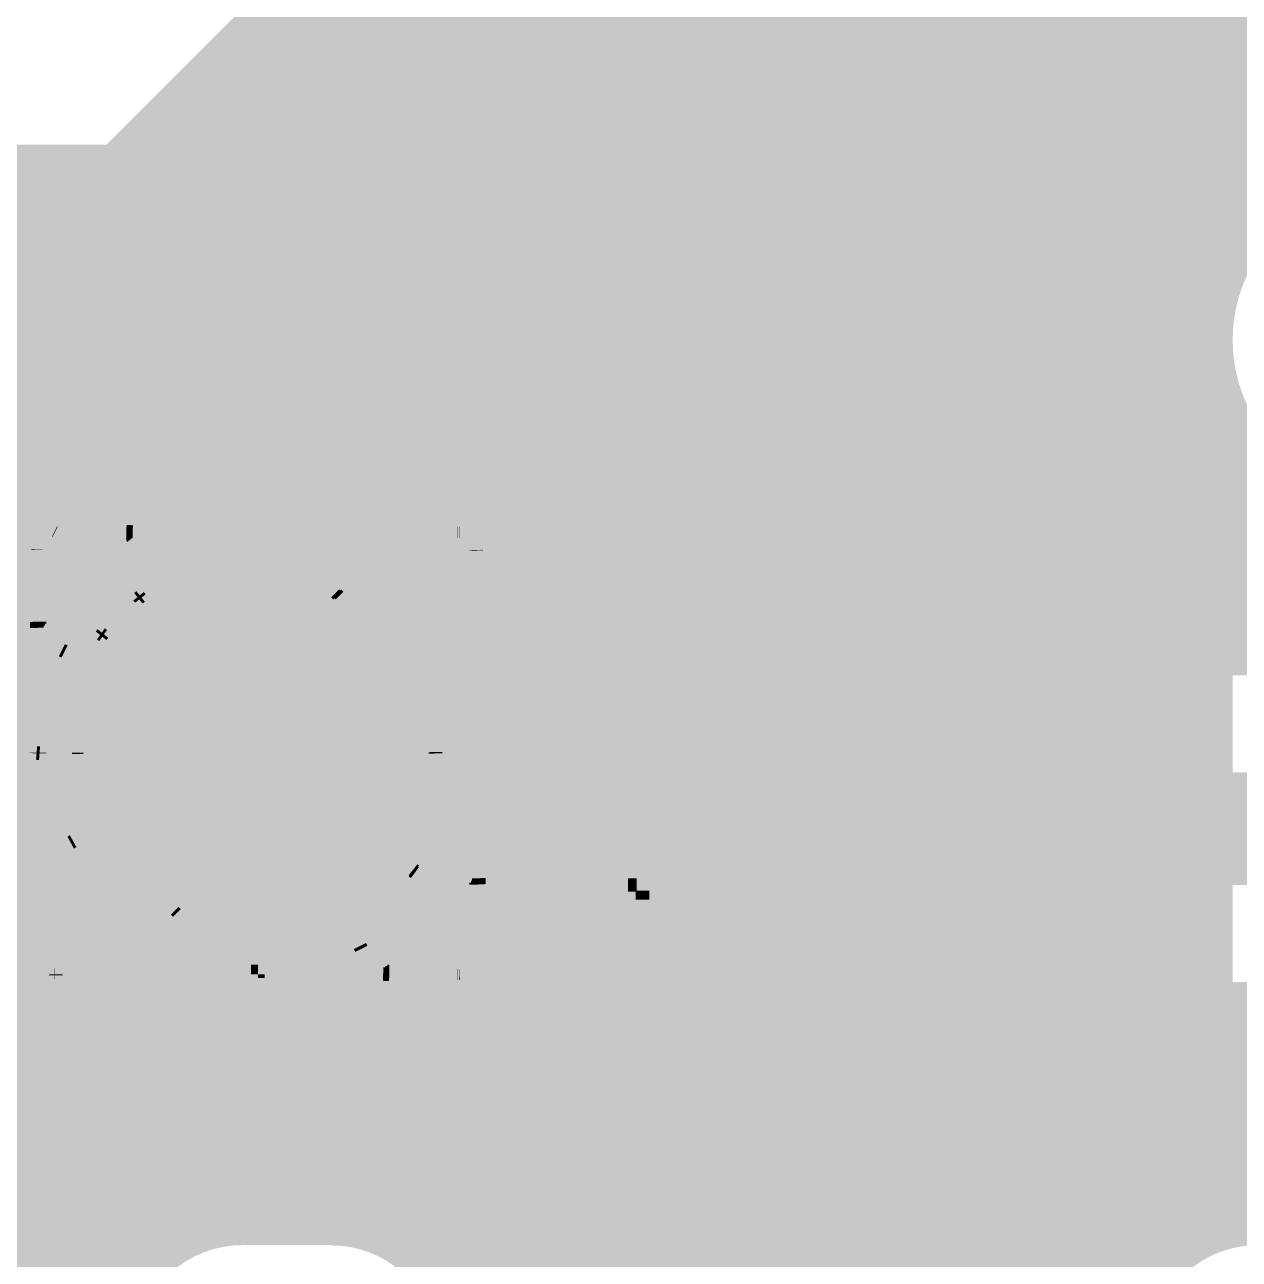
# Model space of a CAD drawing. Extents: x -20 to 155, y -92 to 168.
# Drawn here: x 133.9 to 147.57, y 107.33 to 121.24 of the extents above; entities that cross this region are included whole.
import ezdxf

# ---------------------------------------------------------------- set-up
doc = ezdxf.new("R2010")
doc.units = 0
doc.header["$MEASUREMENT"] = 0
doc.layers.get('0').update_dxf_attribs({"linetype": 'CONTINUOUS'})
for name, color, linetype in [('25-334-1_BOT', 7, 'CONTINUOUS'), ('25-334-1_DRD', 7, 'CONTINUOUS'), ('25-334-1_DRL', 2, 'CONTINUOUS'), ('25-334-1_IN1', 4, 'CONTINUOUS'), ('25-334-1_IN2', 3, 'CONTINUOUS'), ('25-334-1_SMB', 5, 'CONTINUOUS'), ('25-334-1_SPB', 14, 'CONTINUOUS'), ('25-334-1_SSB', 12, 'CONTINUOUS'), ('25-334-1_TOP', 13, 'CONTINUOUS'), ('THRUHOLE_TAP', 7, 'CONTINUOUS')]:
    doc.layers.add(name, color=color, linetype=linetype)

# ---------------------------------------------------------------- blocks, each defined once
blk = doc.blocks.new('RECTANGLE_5')
blk.add_solid([(1.12522, 1.14935), (1.12522, -1.14935), (-1.12522, 1.14935), (-1.12522, -1.14935)])
blk = doc.blocks.new('ROUND_39')
at = {"const_width": 0.35052}
blk.add_lwpolyline([(-0.17526, 0, 1), (0.17526, 0, 1)], format="xyb", close=True, dxfattribs=at)
blk = doc.blocks.new('ROUND_54')
at = {"const_width": 0.23749}
blk.add_lwpolyline([(-0.118744, 0, 1), (0.118744, 0, 1)], format="xyb", close=True, dxfattribs=at)
blk = doc.blocks.new('ROUND_85')
at = {"const_width": 0.10033}
blk.add_lwpolyline([(-0.050164, 0, 1), (0.050164, 0, 1)], format="xyb", close=True, dxfattribs=at)
blk = doc.blocks.new('ROUND_42')
at = {"const_width": 0.35052}
blk.add_lwpolyline([(-0.17526, 0, 1), (0.17526, 0, 1)], format="xyb", close=True, dxfattribs=at)
blk = doc.blocks.new('ROUND_35')
at = {"const_width": 0.10033}
blk.add_lwpolyline([(-0.050164, 0, 1), (0.050164, 0, 1)], format="xyb", close=True, dxfattribs=at)

msp = doc.modelspace()

# ---------------------------------------------------------------- linework, layer by layer
at = {"layer": '25-334-1_BOT'}
for points, const_width in [([(142.875, 123.7488), (142.875, 122.555), (144.78, 120.65), (151.384, 120.65), (153.797, 118.237), (153.797, 78.486)], 0.254), ([(142.24, 117.38356), (142.24, 119.761)], 0.254), ([(142.24, 119.761), (142.24, 117.38356)], 0.254), ([(135.76046, 115.57), (133.98246, 115.57), (133.98246, 110.49)], 0.127), ([(135.76046, 115.5192), (133.98246, 115.5192)], 0.127), ([(134.09676, 115.57), (134.09676, 110.49)], 0.127), ([(134.21106, 115.57), (134.21106, 110.49)], 0.127), ([(134.32536, 115.57), (134.32536, 110.49)], 0.127), ([(134.43966, 115.57), (134.43966, 110.49)], 0.127), ([(134.55396, 115.57), (134.55396, 110.49)], 0.127), ([(134.66826, 115.57), (134.66826, 110.49)], 0.127), ([(134.78256, 115.57), (134.78256, 110.49)], 0.127), ([(134.89686, 115.57), (134.89686, 110.49)], 0.127), ([(135.01116, 115.57), (135.01116, 110.49)], 0.127), ([(135.12546, 115.57), (135.12546, 110.49)], 0.127), ([(135.23976, 115.57), (135.23976, 110.49)], 0.127), ([(135.35406, 115.57), (135.35406, 110.49)], 0.127), ([(135.46836, 115.57), (135.46836, 110.49)], 0.127), ([(135.58266, 115.57), (135.58266, 110.49)], 0.127), ([(135.69696, 115.57), (135.69696, 110.49)], 0.127), ([(135.76046, 115.57), (135.76046, 110.49)], 0.127), ([(137.28446, 115.57), (137.28446, 110.49)], 0.127), ([(139.06246, 115.57), (137.28446, 115.57)], 0.127), ([(139.06246, 115.5192), (137.28446, 115.5192)], 0.127), ([(137.39876, 115.57), (137.39876, 110.49)], 0.127), ([(137.51306, 115.57), (137.51306, 110.49)], 0.127), ([(137.62736, 115.57), (137.62736, 110.49)], 0.127), ([(137.74166, 115.57), (137.74166, 110.49)], 0.127), ([(137.85596, 115.57), (137.85596, 110.49)], 0.127), ([(137.97026, 115.57), (137.97026, 110.49)], 0.127), ([(138.08456, 115.57), (138.08456, 110.49)], 0.127), ([(138.19886, 115.57), (138.19886, 110.49)], 0.127), ([(138.31316, 115.57), (138.31316, 110.49)], 0.127), ([(138.42746, 115.57), (138.42746, 110.49)], 0.127), ([(138.54176, 115.57), (138.54176, 110.49)], 0.127), ([(138.65606, 115.57), (138.65606, 110.49)], 0.127), ([(138.77036, 115.57), (138.77036, 110.49)], 0.127), ([(138.88466, 115.57), (138.88466, 110.49)], 0.127), ([(138.99896, 115.57), (138.99896, 110.49)], 0.127), ([(139.06246, 115.57), (139.06246, 110.49)], 0.127), ([(135.76046, 115.4049), (133.98246, 115.4049)], 0.127), ([(139.06246, 115.4049), (137.28446, 115.4049)], 0.127), ([(135.76046, 115.2906), (133.98246, 115.2906)], 0.127), ([(139.06246, 115.2906), (137.28446, 115.2906)], 0.127), ([(135.76046, 115.1763), (133.98246, 115.1763)], 0.127), ([(135.76046, 115.062), (133.98246, 115.062)], 0.127), ([(139.06246, 115.1763), (137.28446, 115.1763)], 0.127), ([(139.06246, 115.062), (137.28446, 115.062)], 0.127), ([(135.76046, 114.9477), (133.98246, 114.9477)], 0.127), ([(139.06246, 114.9477), (137.28446, 114.9477)], 0.127), ([(135.76046, 114.8334), (133.98246, 114.8334)], 0.127), ([(139.06246, 114.8334), (137.28446, 114.8334)], 0.127), ([(135.76046, 114.7191), (133.98246, 114.7191)], 0.127), ([(139.06246, 114.7191), (137.28446, 114.7191)], 0.127), ([(135.76046, 114.6048), (133.98246, 114.6048)], 0.127), ([(139.06246, 114.6048), (137.28446, 114.6048)], 0.127), ([(135.76046, 114.4905), (133.98246, 114.4905)], 0.127), ([(135.76046, 114.3762), (133.98246, 114.3762)], 0.127), ([(139.06246, 114.4905), (137.28446, 114.4905)], 0.127), ([(139.06246, 114.3762), (137.28446, 114.3762)], 0.127), ([(135.76046, 114.2619), (133.98246, 114.2619)], 0.127), ([(139.06246, 114.2619), (137.28446, 114.2619)], 0.127), ([(135.76046, 114.1476), (133.98246, 114.1476)], 0.127), ([(139.06246, 114.1476), (137.28446, 114.1476)], 0.127), ([(135.76046, 114.0333), (133.98246, 114.0333)], 0.127), ([(139.06246, 114.0333), (137.28446, 114.0333)], 0.127), ([(135.76046, 113.919), (133.98246, 113.919)], 0.127), ([(139.06246, 113.919), (137.28446, 113.919)], 0.127), ([(135.76046, 113.8047), (133.98246, 113.8047)], 0.127), ([(135.76046, 113.6904), (133.98246, 113.6904)], 0.127), ([(139.06246, 113.8047), (137.28446, 113.8047)], 0.127), ([(139.06246, 113.6904), (137.28446, 113.6904)], 0.127), ([(134.28218, 113.03254), (133.73608, 112.4839), (130.81, 112.4839)], 1.27), ([(135.76046, 113.5761), (133.98246, 113.5761)], 0.127), ([(139.06246, 113.5761), (137.28446, 113.5761)], 0.127), ([(138.76528, 113.03), (139.29868, 112.4839), (142.24, 112.4839)], 1.27), ([(135.76046, 113.4618), (133.98246, 113.4618)], 0.127), ([(139.06246, 113.4618), (137.28446, 113.4618)], 0.127), ([(135.76046, 113.3475), (133.98246, 113.3475)], 0.127), ([(139.06246, 113.3475), (137.28446, 113.3475)], 0.127), ([(135.76046, 113.2332), (133.98246, 113.2332)], 0.127), ([(135.76046, 113.1189), (133.98246, 113.1189)], 0.127), ([(139.06246, 113.2332), (137.28446, 113.2332)], 0.127), ([(139.06246, 113.1189), (137.28446, 113.1189)], 0.127), ([(135.76046, 113.0046), (133.98246, 113.0046)], 0.127), ([(139.06246, 113.0046), (137.28446, 113.0046)], 0.127), ([(142.24, 112.4839), (142.53972, 112.18418), (149.225, 112.18418)], 1.27), ([(135.76046, 112.8903), (133.98246, 112.8903)], 0.127), ([(139.06246, 112.8903), (137.28446, 112.8903)], 0.127), ([(135.76046, 112.776), (133.98246, 112.776)], 0.127), ([(139.06246, 112.776), (137.28446, 112.776)], 0.127), ([(135.76046, 112.6617), (133.98246, 112.6617)], 0.127), ([(139.06246, 112.6617), (137.28446, 112.6617)], 0.127), ([(135.76046, 112.5474), (133.98246, 112.5474)], 0.127), ([(135.76046, 112.4331), (133.98246, 112.4331)], 0.127), ([(139.06246, 112.5474), (137.28446, 112.5474)], 0.127), ([(139.06246, 112.4331), (137.28446, 112.4331)], 0.127), ([(135.76046, 112.3188), (133.98246, 112.3188)], 0.127), ([(139.06246, 112.3188), (137.28446, 112.3188)], 0.127), ([(135.76046, 112.2045), (133.98246, 112.2045)], 0.127), ([(139.06246, 112.2045), (137.28446, 112.2045)], 0.127), ([(135.76046, 112.0902), (133.98246, 112.0902)], 0.127), ([(139.06246, 112.0902), (137.28446, 112.0902)], 0.127), ([(135.76046, 111.9759), (133.98246, 111.9759)], 0.127), ([(139.06246, 111.9759), (137.28446, 111.9759)], 0.127), ([(135.76046, 111.8616), (133.98246, 111.8616)], 0.127), ([(135.76046, 111.7473), (133.98246, 111.7473)], 0.127), ([(139.06246, 111.8616), (137.28446, 111.8616)], 0.127), ([(139.06246, 111.7473), (137.28446, 111.7473)], 0.127), ([(135.76046, 111.633), (133.98246, 111.633)], 0.127), ([(139.06246, 111.633), (137.28446, 111.633)], 0.127), ([(135.76046, 111.5187), (133.98246, 111.5187)], 0.127), ([(139.06246, 111.5187), (137.28446, 111.5187)], 0.127), ([(135.76046, 111.4044), (133.98246, 111.4044)], 0.127), ([(139.06246, 111.4044), (137.28446, 111.4044)], 0.127), ([(135.76046, 111.2901), (133.98246, 111.2901)], 0.127), ([(135.76046, 111.1758), (133.98246, 111.1758)], 0.127), ([(139.06246, 111.2901), (137.28446, 111.2901)], 0.127), ([(139.06246, 111.1758), (137.28446, 111.1758)], 0.127), ([(135.76046, 111.0615), (133.98246, 111.0615)], 0.127), ([(139.06246, 111.0615), (137.28446, 111.0615)], 0.127), ([(135.76046, 110.9472), (133.98246, 110.9472)], 0.127), ([(139.06246, 110.9472), (137.28446, 110.9472)], 0.127), ([(135.76046, 110.8329), (133.98246, 110.8329)], 0.127), ([(139.06246, 110.8329), (137.28446, 110.8329)], 0.127), ([(135.76046, 110.7186), (133.98246, 110.7186)], 0.127), ([(139.06246, 110.7186), (137.28446, 110.7186)], 0.127), ([(135.76046, 110.6043), (133.98246, 110.6043)], 0.127), ([(135.76046, 110.49), (133.98246, 110.49)], 0.127), ([(139.06246, 110.6043), (137.28446, 110.6043)], 0.127), ([(139.06246, 110.49), (137.28446, 110.49)], 0.127)]:
    msp.add_lwpolyline(points, dxfattribs=dict(at, const_width=const_width))
at = {"layer": '25-334-1_DRD', "const_width": 0.254}
for points in [[(142.875, 120.396), (141.605, 119.126)], [(142.875, 119.126), (141.605, 120.396)], [(142.875, 120.396), (141.605, 119.126)], [(142.875, 119.126), (141.605, 120.396)]]:
    msp.add_lwpolyline(points, dxfattribs=at)
at = {"layer": '25-334-1_IN2', "const_width": 0.254}
for points in [[(147.4724, 127.7874), (147.4724, 118.29034)], [(147.2438, 127.5588), (147.2438, 107.5055)], [(147.0152, 127.3302), (147.0152, 107.37596)], [(139.9286, 127.127), (139.9286, 88.68918)], [(140.1572, 127.127), (140.1572, 88.6587)], [(140.3858, 127.127), (140.3858, 88.53678)], [(140.6144, 127.127), (140.6144, 88.17102)], [(140.843, 127.127), (140.843, 65.659)], [(141.0716, 127.127), (141.0716, 65.659)], [(141.3002, 127.127), (141.3002, 65.659)], [(141.5288, 127.127), (141.5288, 65.659)], [(141.7574, 127.127), (141.7574, 96.99752)], [(141.986, 127.127), (141.986, 97.14992)], [(142.2146, 127.127), (142.2146, 97.19818)], [(142.4432, 127.127), (142.4432, 97.1677)], [(142.6718, 127.127), (142.6718, 97.04578)], [(142.9004, 127.127), (142.9004, 96.68002)], [(143.129, 127.127), (143.129, 94.67596)], [(143.3576, 127.127), (143.3576, 94.67596)], [(143.5862, 127.127), (143.5862, 94.67596)], [(143.8148, 127.127), (143.8148, 94.67596)], [(144.0434, 127.127), (144.0434, 94.67596)], [(144.272, 127.127), (144.272, 94.67596)], [(144.5006, 127.127), (144.5006, 94.67596)], [(144.7292, 127.127), (144.7292, 94.67596)], [(144.9578, 127.127), (144.9578, 104.51592)], [(145.1864, 127.127), (145.1864, 104.902)], [(145.415, 127.127), (145.415, 105.10266)], [(145.6436, 127.127), (145.6436, 105.2195)], [(145.8722, 127.127), (145.8722, 105.283)], [(146.1008, 127.127), (146.1008, 105.29824)], [(146.3294, 127.127), (146.3294, 105.2703)], [(146.558, 127.127), (146.558, 106.81208)], [(146.7866, 127.127), (146.7866, 107.17276)], [(136.9568, 125.47854), (136.9568, 107.6198)], [(136.7282, 125.27534), (136.7282, 107.6198)], [(139.7, 123.80214), (139.7, 88.64092)], [(137.1854, 123.75642), (137.1854, 107.6198)], [(139.4714, 123.47956), (139.4714, 88.48852)], [(137.414, 123.45416), (137.414, 107.61726)], [(137.6426, 123.2662), (137.6426, 107.58678)], [(139.2428, 123.28398), (139.2428, 83.15198)], [(137.8712, 123.14428), (137.8712, 107.51312)], [(138.0998, 123.06808), (138.0998, 107.38866)], [(138.7856, 123.0757), (138.7856, 65.659)], [(139.0142, 123.15444), (139.0142, 65.659)], [(138.3284, 123.03252), (138.3284, 107.19054)], [(138.557, 123.03506), (138.557, 106.84764)], [(136.525, 121.412), (134.874, 119.761)], [(149.61616, 121.285), (136.398, 121.285)], [(136.4996, 121.3866), (136.4996, 107.6198)], [(136.271, 121.158), (136.271, 107.61726)], [(152.4, 121.0564), (136.1694, 121.0564)], [(136.0424, 120.9294), (136.0424, 107.58424)], [(135.8138, 120.7008), (135.8138, 107.5055)], [(152.4, 120.8278), (135.9408, 120.8278)], [(152.4, 120.5992), (135.7122, 120.5992)], [(135.5852, 120.4722), (135.5852, 107.37596)], [(152.4, 120.3706), (135.4836, 120.3706)], [(135.3566, 120.2436), (135.3566, 107.17276)], [(135.128, 120.015), (135.128, 106.81208)], [(152.4, 120.142), (135.255, 120.142)], [(152.4, 119.9134), (135.0264, 119.9134)], [(134.874, 119.761), (99.06, 119.761)], [(133.985, 119.761), (133.985, 105.10266)], [(134.2136, 119.761), (134.2136, 105.2195)], [(134.4422, 119.761), (134.4422, 105.283)], [(134.6708, 119.761), (134.6708, 105.29824)], [(134.8994, 119.7864), (134.8994, 105.2703)], [(152.4, 119.6848), (99.06, 119.6848)], [(148.67636, 119.4562), (99.06, 119.4562)], [(148.1963, 119.2276), (122.6693, 119.2276)], [(147.9169, 118.999), (122.93092, 118.999)], [(147.72132, 118.7704), (123.09348, 118.7704)], [(147.57908, 118.5418), (123.19508, 118.5418)], [(147.48002, 118.3132), (123.25096, 118.3132)], [(147.41398, 118.0846), (123.2662, 118.0846)], [(147.37842, 117.856), (123.2408, 117.856)], [(147.3708, 117.6274), (123.1773, 117.6274)], [(147.39366, 117.3988), (123.063, 117.3988)], [(147.44446, 117.1702), (122.88266, 117.1702)], [(147.4724, 117.07876), (147.4724, 114.03838)], [(147.52574, 116.9416), (122.58802, 116.9416)], [(147.64512, 116.713), (122.6312, 116.713)], [(147.81276, 116.4844), (122.90806, 116.4844)], [(148.0439, 116.2558), (123.07824, 116.2558)], [(148.39442, 116.0272), (123.18492, 116.0272)], [(152.4, 115.7986), (123.24588, 115.7986)], [(152.4, 115.57), (123.2662, 115.57)], [(152.4, 115.3414), (123.24588, 115.3414)], [(152.4, 115.1128), (123.18492, 115.1128)], [(152.4, 114.8842), (123.07824, 114.8842)], [(152.4, 114.6556), (122.90806, 114.6556)], [(152.4, 114.427), (122.6312, 114.427)], [(152.4, 114.1984), (123.25096, 114.1984)], [(151.0792, 114.03838), (147.3708, 114.03838), (147.3708, 110.32998)], [(147.3708, 113.9698), (123.25096, 113.9698)], [(147.3708, 113.7412), (123.25096, 113.7412)], [(147.3708, 113.5126), (123.25096, 113.5126)], [(147.3708, 113.284), (123.25096, 113.284)], [(147.3708, 113.0554), (123.25096, 113.0554)], [(147.3708, 112.8268), (123.25096, 112.8268)], [(147.3708, 112.5982), (123.25096, 112.5982)], [(147.3708, 112.3696), (123.25096, 112.3696)], [(147.3708, 112.141), (123.25096, 112.141)], [(147.3708, 111.9124), (123.25096, 111.9124)], [(147.3708, 111.6838), (101.092, 111.6838)], [(147.3708, 111.4552), (101.092, 111.4552)], [(147.3708, 111.2266), (101.092, 111.2266)], [(147.3708, 110.998), (101.092, 110.998)], [(147.3708, 110.7694), (101.092, 110.7694)], [(147.3708, 110.5408), (101.092, 110.5408)], [(152.4, 110.3122), (101.092, 110.3122)], [(151.0792, 110.32998), (147.3708, 110.32998)], [(147.4724, 110.32998), (147.4724, 107.58424)], [(152.4, 110.0836), (101.092, 110.0836)], [(152.4, 109.855), (101.092, 109.855)], [(152.4, 109.6264), (101.092, 109.6264)], [(152.4, 109.3978), (101.092, 109.3978)], [(152.4, 109.1692), (101.092, 109.1692)], [(152.4, 108.9406), (101.092, 108.9406)], [(152.4, 108.712), (101.092, 108.712)], [(152.4, 108.4834), (101.092, 108.4834)], [(152.4, 108.2548), (86.741, 108.2548)], [(152.4, 108.0262), (86.741, 108.0262)], [(152.4, 107.7976), (86.741, 107.7976)], [(135.98652, 107.569), (86.741, 107.569)], [(137.3505, 107.6198), (136.34974, 107.6198)], [(147.41652, 107.569), (137.71372, 107.569)], [(135.5344, 107.3404), (86.741, 107.3404)], [(146.9644, 107.3404), (138.16584, 107.3404)]]:
    msp.add_lwpolyline(points, dxfattribs=at)
for points in [[(149.225, 119.54002, 0.4142136), (147.3708, 117.68582)], [(147.3708, 117.68582, 0.4142136), (149.225, 115.83162)], [(136.34974, 107.6198, 0.4142136), (135.01878, 106.28884)], [(138.67892, 106.28884, 0.4142136), (137.3505, 107.61726)], [(147.77974, 107.6198, 0.4142136), (146.44878, 106.28884)]]:
    msp.add_lwpolyline(points, format="xyb", dxfattribs=at)
at = {"layer": '25-334-1_SMB', "const_width": 0.127}
for points in [[(134.23646, 115.52936, 0.4142136), (134.0358, 115.3287)], [(138.99388, 115.32108, 0.4142136), (138.79576, 115.5192)], [(135.61314, 114.84102, 0.2736465), (134.49554, 113.03762)], [(138.53668, 113.04524, 0.2843909), (137.44448, 114.808)], [(134.49554, 113.02492, 0.2845461), (135.58774, 111.25962)], [(137.41908, 111.2266, 0.2736465), (138.53668, 113.03)], [(134.03834, 110.74908, 0.4142136), (134.23646, 110.55096)], [(138.79576, 110.5408, 0.4142136), (138.99388, 110.73892)]]:
    msp.add_lwpolyline(points, format="xyb", dxfattribs=at)
for points in [[(134.13994, 115.50142), (134.13994, 110.57382)], [(134.23646, 115.52936), (134.24154, 115.52682)], [(135.61314, 115.52682), (134.24154, 115.52682)], [(134.25424, 115.52682), (134.25424, 110.54842)], [(134.36854, 115.52682), (134.36854, 110.54842)], [(134.48284, 115.52682), (134.48284, 110.54842)], [(134.59714, 115.52682), (134.59714, 113.6396)], [(134.71144, 115.52682), (134.71144, 113.919)], [(134.82574, 115.52682), (134.82574, 114.1222)], [(134.94004, 115.52682), (134.94004, 114.28222)], [(135.05434, 115.52682), (135.05434, 114.4143)], [(135.16864, 115.52682), (135.16864, 114.5286)], [(135.28294, 115.52682), (135.28294, 114.62766)], [(135.39724, 115.52682), (135.39724, 114.71148)], [(135.51154, 115.52682), (135.51154, 114.78514)], [(135.61314, 115.52682), (135.61314, 114.84102)], [(137.41908, 115.5192), (137.41908, 114.8334)], [(138.79068, 115.5192), (137.41908, 115.5192)], [(137.52068, 115.5192), (137.52068, 114.76736)], [(137.63498, 115.5192), (137.63498, 114.69878)], [(137.74928, 115.5192), (137.74928, 114.62004)], [(137.86358, 115.5192), (137.86358, 114.52606)], [(137.97788, 115.5192), (137.97788, 114.41938)], [(138.09218, 115.5192), (138.09218, 114.28984)], [(138.20648, 115.5192), (138.20648, 114.1349)], [(138.32078, 115.5192), (138.32078, 113.94186)], [(138.43508, 115.5192), (138.43508, 113.66754)], [(138.54938, 115.5192), (138.54938, 110.5408)], [(138.66368, 115.5192), (138.66368, 110.5408)], [(138.77798, 115.5192), (138.77798, 110.5408)], [(138.79576, 115.5192), (138.79068, 115.5192)], [(138.89228, 115.4938), (138.89228, 110.5662)], [(135.61314, 115.45062), (134.07898, 115.45062)], [(138.9507, 115.443), (137.41908, 115.443)], [(135.61314, 115.33632), (134.03834, 115.33632)], [(134.03834, 115.3287), (134.0384, 115.32362)], [(134.03834, 115.32362), (134.03834, 110.75162), (134.03834, 110.74908)], [(135.61314, 115.22202), (134.03834, 115.22202)], [(138.99388, 115.3287), (137.41908, 115.3287)], [(138.99388, 115.2144), (137.41908, 115.2144)], [(138.99388, 115.316), (138.99368, 115.32107)], [(138.99388, 115.316), (138.99388, 110.744), (138.99388, 110.73892)], [(135.61314, 115.10772), (134.03834, 115.10772)], [(138.99388, 115.1001), (137.41908, 115.1001)], [(135.61314, 114.99342), (134.03834, 114.99342)], [(138.99388, 114.9858), (137.41908, 114.9858)], [(135.61314, 114.87912), (134.03834, 114.87912)], [(138.99388, 114.8715), (137.41908, 114.8715)], [(137.41908, 114.8334), (137.44448, 114.808)], [(135.47598, 114.76482), (134.03834, 114.76482)], [(135.31088, 114.65052), (134.03834, 114.65052)], [(138.99388, 114.7572), (137.541, 114.7572)], [(135.17372, 114.53622), (134.03834, 114.53622)], [(138.99388, 114.6429), (137.7188, 114.6429)], [(138.99388, 114.5286), (137.86358, 114.5286)], [(135.05942, 114.42192), (134.03834, 114.42192)], [(138.99388, 114.4143), (137.98296, 114.4143)], [(134.95782, 114.30762), (134.03834, 114.30762)], [(138.99388, 114.3), (138.08456, 114.3)], [(134.87146, 114.19332), (134.03834, 114.19332)], [(138.99388, 114.1857), (138.17346, 114.1857)], [(134.7978, 114.07902), (134.03834, 114.07902)], [(134.7343, 113.96472), (134.03834, 113.96472)], [(138.99388, 114.0714), (138.24966, 114.0714)], [(138.99388, 113.9571), (138.31316, 113.9571)], [(134.67842, 113.85042), (134.03834, 113.85042)], [(138.99388, 113.8428), (138.36904, 113.8428)], [(134.63016, 113.73612), (134.03834, 113.73612)], [(138.99388, 113.7285), (138.41476, 113.7285)], [(134.58952, 113.62182), (134.03834, 113.62182)], [(138.99388, 113.6142), (138.45286, 113.6142)], [(134.55904, 113.50752), (134.03834, 113.50752)], [(134.5311, 113.39322), (134.03834, 113.39322)], [(138.99388, 113.4999), (138.48334, 113.4999)], [(134.51332, 113.27892), (134.03834, 113.27892)], [(138.99388, 113.3856), (138.5062, 113.3856)], [(138.99388, 113.2713), (138.52398, 113.2713)], [(134.50062, 113.16462), (134.03834, 113.16462)], [(138.99388, 113.157), (138.53414, 113.157)], [(134.49554, 113.05032), (134.03834, 113.05032)], [(134.49554, 113.03762), (134.4955, 113.02492)], [(138.53668, 113.03), (138.5365, 113.04524)], [(138.99388, 113.0427), (138.53668, 113.0427)], [(134.49554, 112.93602), (134.03834, 112.93602)], [(138.99388, 112.9284), (138.5316, 112.9284)], [(134.5057, 112.82172), (134.03834, 112.82172)], [(134.52094, 112.70742), (134.03834, 112.70742)], [(138.99388, 112.6998), (138.50366, 112.6998)], [(138.99388, 112.8141), (138.52144, 112.8141)], [(134.54126, 112.59312), (134.03834, 112.59312)], [(138.99388, 112.5855), (138.4808, 112.5855)], [(134.57174, 112.47882), (134.03834, 112.47882)], [(138.43508, 112.42802), (138.43508, 110.5408)], [(138.99388, 112.4712), (138.44778, 112.4712)], [(134.6073, 112.36452), (134.03834, 112.36452)], [(134.59714, 112.40008), (134.59714, 110.54842)], [(138.99388, 112.3569), (138.40968, 112.3569)], [(134.65302, 112.25022), (134.03834, 112.25022)], [(138.32078, 112.14862), (138.32078, 110.5408)], [(138.99388, 112.2426), (138.36396, 112.2426)], [(134.70636, 112.13592), (134.03834, 112.13592)], [(134.76732, 112.02162), (134.03834, 112.02162)], [(134.71144, 112.12576), (134.71144, 110.54842)], [(138.99388, 112.014), (138.24712, 112.014)], [(138.99388, 112.1283), (138.31062, 112.1283)], [(134.84098, 111.90732), (134.03834, 111.90732)], [(134.82574, 111.93272), (134.82574, 110.54842)], [(138.99388, 111.8997), (138.176, 111.8997)], [(138.20648, 111.94542), (138.20648, 110.5408)], [(134.9248, 111.79302), (134.03834, 111.79302)], [(134.94004, 111.77778), (134.94004, 110.54842)], [(138.99388, 111.7854), (138.09218, 111.7854)], [(138.09218, 111.7854), (138.09218, 110.5408)], [(135.02386, 111.67872), (134.03834, 111.67872)], [(135.05434, 111.64824), (135.05434, 110.54842)], [(137.97788, 111.65332), (137.97788, 110.5408)], [(138.99388, 111.6711), (137.99566, 111.6711)], [(135.1407, 111.56442), (134.03834, 111.56442)], [(135.27786, 111.45012), (134.03834, 111.45012)], [(135.16864, 111.54156), (135.16864, 110.54842)], [(135.28294, 111.44758), (135.28294, 110.54842)], [(137.86358, 111.53902), (137.86358, 110.5408)], [(138.99388, 111.5568), (137.8839, 111.5568)], [(135.44804, 111.33582), (134.03834, 111.33582)], [(135.39724, 111.36884), (135.39724, 110.54842)], [(138.99388, 111.3282), (137.5918, 111.3282)], [(137.63498, 111.35614), (137.63498, 110.5408)], [(137.74928, 111.43996), (137.74928, 110.5408)], [(138.99388, 111.4425), (137.75182, 111.4425)], [(135.61314, 111.22152), (134.03834, 111.22152)], [(135.51154, 111.30026), (135.51154, 110.54842)], [(135.58774, 111.25962), (135.61314, 111.23422)], [(135.61314, 111.23422), (135.61314, 110.54842)], [(137.41908, 111.2266), (137.41908, 110.5408)], [(138.99388, 111.2139), (137.41908, 111.2139)], [(137.52068, 111.28248), (137.52068, 110.5408)], [(135.61314, 111.10722), (134.03834, 111.10722)], [(138.99388, 111.0996), (137.41908, 111.0996)], [(135.61314, 110.99292), (134.03834, 110.99292)], [(138.99388, 110.9853), (137.41908, 110.9853)], [(135.61314, 110.87862), (134.03834, 110.87862)], [(135.61314, 110.76432), (134.03834, 110.76432)], [(138.99388, 110.871), (137.41908, 110.871)], [(138.99388, 110.7567), (137.41908, 110.7567)], [(135.61314, 110.65002), (134.06374, 110.65002)], [(138.96848, 110.6424), (137.41908, 110.6424)], [(134.24154, 110.54842), (134.23646, 110.54842)], [(135.61314, 110.54842), (134.24154, 110.54842)], [(138.79068, 110.5408), (137.41908, 110.5408)], [(138.79068, 110.5408), (138.79576, 110.54074)]]:
    msp.add_lwpolyline(points, dxfattribs=at)
at = {"layer": '25-334-1_SPB', "const_width": 0.127}
for points in [[(134.23646, 115.52936, 0.4142136), (134.0358, 115.3287)], [(138.96848, 115.32108, 0.4142136), (138.77036, 115.5192)], [(135.61314, 114.84102, 0.2736465), (134.49554, 113.03762)], [(138.51128, 113.04524, 0.2843909), (137.41908, 114.808)], [(134.49554, 113.02492, 0.2845461), (135.58774, 111.25962)], [(137.39368, 111.2266, 0.2736465), (138.51128, 113.03)], [(134.03834, 110.74908, 0.4142136), (134.23646, 110.55096)], [(138.77036, 110.5408, 0.4142136), (138.96848, 110.73892)]]:
    msp.add_lwpolyline(points, format="xyb", dxfattribs=at)
for points in [[(134.13994, 115.50142), (134.13994, 110.57382)], [(134.23646, 115.52936), (134.24154, 115.52682)], [(135.61314, 115.52682), (134.24154, 115.52682)], [(134.25424, 115.52682), (134.25424, 110.54842)], [(134.36854, 115.52682), (134.36854, 110.54842)], [(134.48284, 115.52682), (134.48284, 110.54842)], [(134.59714, 115.52682), (134.59714, 113.6396)], [(134.71144, 115.52682), (134.71144, 113.919)], [(134.82574, 115.52682), (134.82574, 114.1222)], [(134.94004, 115.52682), (134.94004, 114.28222)], [(135.05434, 115.52682), (135.05434, 114.4143)], [(135.16864, 115.52682), (135.16864, 114.5286)], [(135.28294, 115.52682), (135.28294, 114.62766)], [(135.39724, 115.52682), (135.39724, 114.71148)], [(135.51154, 115.52682), (135.51154, 114.78514)], [(135.61314, 115.52682), (135.61314, 114.84102)], [(137.39368, 115.5192), (137.39368, 114.8334)], [(138.76528, 115.5192), (137.39368, 115.5192)], [(137.49528, 115.5192), (137.49528, 114.76736)], [(137.60958, 115.5192), (137.60958, 114.69878)], [(137.72388, 115.5192), (137.72388, 114.62004)], [(137.83818, 115.5192), (137.83818, 114.52606)], [(137.95248, 115.5192), (137.95248, 114.41938)], [(138.06678, 115.5192), (138.06678, 114.28984)], [(138.18108, 115.5192), (138.18108, 114.1349)], [(138.29538, 115.5192), (138.29538, 113.94186)], [(138.40968, 115.5192), (138.40968, 113.66754)], [(138.52398, 115.5192), (138.52398, 110.5408)], [(138.63828, 115.5192), (138.63828, 110.5408)], [(138.75258, 115.5192), (138.75258, 110.5408)], [(138.77036, 115.5192), (138.76528, 115.5192)], [(138.86688, 115.4938), (138.86688, 110.5662)], [(135.61314, 115.45062), (134.07898, 115.45062)], [(138.9253, 115.443), (137.39368, 115.443)], [(135.61314, 115.33632), (134.03834, 115.33632)], [(134.03834, 115.3287), (134.0384, 115.32362)], [(134.03834, 115.32362), (134.03834, 110.75162), (134.03834, 110.74908)], [(135.61314, 115.22202), (134.03834, 115.22202)], [(138.96848, 115.3287), (137.39368, 115.3287)], [(138.96848, 115.2144), (137.39368, 115.2144)], [(138.96848, 115.316), (138.96828, 115.32107)], [(138.96848, 115.316), (138.96848, 110.744), (138.96848, 110.73892)], [(135.61314, 115.10772), (134.03834, 115.10772)], [(138.96848, 115.1001), (137.39368, 115.1001)], [(135.61314, 114.99342), (134.03834, 114.99342)], [(138.96848, 114.9858), (137.39368, 114.9858)], [(135.61314, 114.87912), (134.03834, 114.87912)], [(138.96848, 114.8715), (137.39368, 114.8715)], [(137.39368, 114.8334), (137.41908, 114.808)], [(135.47598, 114.76482), (134.03834, 114.76482)], [(135.31088, 114.65052), (134.03834, 114.65052)], [(138.96848, 114.7572), (137.5156, 114.7572)], [(135.17372, 114.53622), (134.03834, 114.53622)], [(138.96848, 114.6429), (137.6934, 114.6429)], [(138.96848, 114.5286), (137.83818, 114.5286)], [(135.05942, 114.42192), (134.03834, 114.42192)], [(138.96848, 114.4143), (137.95756, 114.4143)], [(134.95782, 114.30762), (134.03834, 114.30762)], [(138.96848, 114.3), (138.05916, 114.3)], [(134.87146, 114.19332), (134.03834, 114.19332)], [(138.96848, 114.1857), (138.14806, 114.1857)], [(134.7978, 114.07902), (134.03834, 114.07902)], [(134.7343, 113.96472), (134.03834, 113.96472)], [(138.96848, 114.0714), (138.22426, 114.0714)], [(138.96848, 113.9571), (138.28776, 113.9571)], [(134.67842, 113.85042), (134.03834, 113.85042)], [(138.96848, 113.8428), (138.34364, 113.8428)], [(134.63016, 113.73612), (134.03834, 113.73612)], [(138.96848, 113.7285), (138.38936, 113.7285)], [(134.58952, 113.62182), (134.03834, 113.62182)], [(138.96848, 113.6142), (138.42746, 113.6142)], [(134.55904, 113.50752), (134.03834, 113.50752)], [(134.5311, 113.39322), (134.03834, 113.39322)], [(138.96848, 113.4999), (138.45794, 113.4999)], [(134.51332, 113.27892), (134.03834, 113.27892)], [(138.96848, 113.3856), (138.4808, 113.3856)], [(138.96848, 113.2713), (138.49858, 113.2713)], [(134.50062, 113.16462), (134.03834, 113.16462)], [(138.96848, 113.157), (138.50874, 113.157)], [(134.49554, 113.05032), (134.03834, 113.05032)], [(134.49554, 113.03762), (134.4955, 113.02492)], [(138.51128, 113.03), (138.5111, 113.04524)], [(138.96848, 113.0427), (138.51128, 113.0427)], [(134.49554, 112.93602), (134.03834, 112.93602)], [(138.96848, 112.9284), (138.5062, 112.9284)], [(134.5057, 112.82172), (134.03834, 112.82172)], [(134.52094, 112.70742), (134.03834, 112.70742)], [(138.96848, 112.6998), (138.47826, 112.6998)], [(138.96848, 112.8141), (138.49604, 112.8141)], [(134.54126, 112.59312), (134.03834, 112.59312)], [(138.96848, 112.5855), (138.4554, 112.5855)], [(134.57174, 112.47882), (134.03834, 112.47882)], [(138.40968, 112.42802), (138.40968, 110.5408)], [(138.96848, 112.4712), (138.42238, 112.4712)], [(134.6073, 112.36452), (134.03834, 112.36452)], [(134.59714, 112.40008), (134.59714, 110.54842)], [(138.96848, 112.3569), (138.38428, 112.3569)], [(134.65302, 112.25022), (134.03834, 112.25022)], [(138.29538, 112.14862), (138.29538, 110.5408)], [(138.96848, 112.2426), (138.33856, 112.2426)], [(134.70636, 112.13592), (134.03834, 112.13592)], [(134.76732, 112.02162), (134.03834, 112.02162)], [(134.71144, 112.12576), (134.71144, 110.54842)], [(138.96848, 112.014), (138.22172, 112.014)], [(138.96848, 112.1283), (138.28522, 112.1283)], [(134.84098, 111.90732), (134.03834, 111.90732)], [(134.82574, 111.93272), (134.82574, 110.54842)], [(138.96848, 111.8997), (138.1506, 111.8997)], [(138.18108, 111.94542), (138.18108, 110.5408)], [(134.9248, 111.79302), (134.03834, 111.79302)], [(134.94004, 111.77778), (134.94004, 110.54842)], [(138.96848, 111.7854), (138.06678, 111.7854)], [(138.06678, 111.7854), (138.06678, 110.5408)], [(135.02386, 111.67872), (134.03834, 111.67872)], [(135.05434, 111.64824), (135.05434, 110.54842)], [(137.95248, 111.65332), (137.95248, 110.5408)], [(138.96848, 111.6711), (137.97026, 111.6711)], [(135.1407, 111.56442), (134.03834, 111.56442)], [(135.27786, 111.45012), (134.03834, 111.45012)], [(135.16864, 111.54156), (135.16864, 110.54842)], [(135.28294, 111.44758), (135.28294, 110.54842)], [(137.83818, 111.53902), (137.83818, 110.5408)], [(138.96848, 111.5568), (137.8585, 111.5568)], [(135.44804, 111.33582), (134.03834, 111.33582)], [(135.39724, 111.36884), (135.39724, 110.54842)], [(138.96848, 111.3282), (137.5664, 111.3282)], [(137.60958, 111.35614), (137.60958, 110.5408)], [(137.72388, 111.43996), (137.72388, 110.5408)], [(138.96848, 111.4425), (137.72642, 111.4425)], [(135.61314, 111.22152), (134.03834, 111.22152)], [(135.51154, 111.30026), (135.51154, 110.54842)], [(135.58774, 111.25962), (135.61314, 111.23422)], [(135.61314, 111.23422), (135.61314, 110.54842)], [(137.39368, 111.2266), (137.39368, 110.5408)], [(138.96848, 111.2139), (137.39368, 111.2139)], [(137.49528, 111.28248), (137.49528, 110.5408)], [(135.61314, 111.10722), (134.03834, 111.10722)], [(138.96848, 111.0996), (137.39368, 111.0996)], [(135.61314, 110.99292), (134.03834, 110.99292)], [(138.96848, 110.9853), (137.39368, 110.9853)], [(135.61314, 110.87862), (134.03834, 110.87862)], [(135.61314, 110.76432), (134.03834, 110.76432)], [(138.96848, 110.871), (137.39368, 110.871)], [(138.96848, 110.7567), (137.39368, 110.7567)], [(135.61314, 110.65002), (134.06374, 110.65002)], [(138.94308, 110.6424), (137.39368, 110.6424)], [(134.24154, 110.54842), (134.23646, 110.54842)], [(135.61314, 110.54842), (134.24154, 110.54842)], [(138.76528, 110.5408), (137.39368, 110.5408)], [(138.76528, 110.5408), (138.77036, 110.54074)]]:
    msp.add_lwpolyline(points, dxfattribs=at)
at = {"layer": '25-334-1_SSB'}
for points, const_width in [([(150.92426, 121.13514), (147.52574, 121.13514), (147.52574, 119.7356)], 0.20066), ([(145.0594, 120.95226), (145.22958, 120.83288), (145.22958, 120.59666), (145.0594, 120.47728), (144.89176, 120.47728), (144.5514, 120.7135), (144.21358, 120.47728), (144.21358, 120.95226)], 0.1524), ([(146.79676, 120.4849), (146.79676, 120.95988), (146.11858, 120.72366), (146.11858, 120.60428), (147.13458, 120.60428)], 0.1524), ([(150.92426, 120.98274), (147.52574, 120.98274)], 0.20066), ([(150.92426, 120.8024), (147.52574, 120.8024)], 0.20066), ([(150.92426, 120.62206), (147.52574, 120.62206)], 0.20066), ([(150.92426, 120.44172), (147.52574, 120.44172)], 0.20066), ([(150.92426, 120.26138), (147.52574, 120.26138)], 0.20066), ([(142.62608, 119.66702), (142.79372, 119.72544), (142.79372, 120.08104), (142.62608, 120.142), (141.9479, 120.142), (141.77772, 120.08104), (141.77772, 119.72544), (141.9479, 119.66702)], 0.1524), ([(144.72158, 119.6975), (144.72158, 120.0531), (144.5514, 120.11406), (144.38376, 120.11406), (144.21358, 120.0531), (144.21358, 119.6975), (144.38376, 119.63908), (144.5514, 119.63908), (145.22958, 119.8753)], 0.1524), ([(150.92426, 120.08358), (147.52574, 120.08358)], 0.20066), ([(150.92426, 119.90324), (147.52574, 119.90324)], 0.20066), ([(146.52498, 119.7356), (151.92502, 119.7356), (151.92502, 110.1344), (146.52498, 110.1344), (146.52498, 119.7356)], 0.20066), ([(150.92426, 119.7356), (147.52574, 119.7356)], 0.20066), ([(147.32508, 119.53494), (151.12492, 119.53494), (151.12492, 116.73332), (150.22576, 115.83416), (148.12518, 115.83416), (147.32508, 116.63426), (147.32508, 119.53494)], 0.20066), ([(142.28572, 118.88724), (142.11808, 118.82882), (141.9479, 118.82882), (141.77772, 118.88724), (141.77772, 119.24284), (141.9479, 119.3038), (142.11808, 119.3038), (142.28572, 119.24284), (142.28572, 118.88724), (142.4559, 118.82882), (142.62608, 118.82882), (142.79372, 118.88724), (142.79372, 119.24284), (142.62608, 119.3038), (142.4559, 119.3038), (142.28572, 119.24284)], 0.1524), ([(140.93952, 111.93526), (140.6398, 111.93526), (140.6398, 117.93474), (140.93952, 117.93474)], 0.1524), ([(143.54048, 111.93526), (143.8402, 111.93526), (143.8402, 117.93474), (143.54048, 117.93474)], 0.1524), ([(136.92124, 116.84762), (136.92124, 117.26418), (135.90524, 117.26418)], 0.1524), ([(136.92124, 116.24818), (135.90524, 116.24818), (136.07288, 116.36502)], 0.1524), ([(136.92124, 116.1288), (136.92124, 116.36502)], 0.1524), ([(135.1153, 115.52428), (135.1026, 115.49634), (134.63016, 114.92992), (134.60476, 114.95024), (135.07466, 115.51158), (135.0645, 115.49126)], 0.1524), ([(139.32408, 110.1852), (133.65988, 110.1852), (133.65988, 115.824), (139.32408, 115.824), (139.32408, 110.1852)], 0.127), ([(134.05104, 114.46764), (134.05358, 114.47018), (134.61746, 114.94008), (134.6073, 114.92738), (134.63016, 114.95024), (135.18896, 114.39398), (135.1661, 114.36858), (134.6073, 114.92738)], 0.1524), ([(134.06628, 114.4905), (134.04596, 114.48542), (134.6073, 114.95278), (134.61746, 114.94008), (135.08736, 115.50396), (135.0899, 115.5065)], 0.1524), ([(135.60298, 115.01628), (135.0899, 115.5319), (134.6073, 114.95278), (134.62762, 114.92738), (134.06374, 114.45494), (134.0358, 114.44478)], 0.1524), ([(134.5311, 114.01044), (134.07644, 114.4651), (134.62762, 114.92738), (135.09244, 115.4811), (135.5471, 115.02644)], 0.1524), ([(135.1153, 115.52428), (135.04418, 115.52678)], 0.1524), ([(135.0899, 115.5065), (135.04418, 115.5065)], 0.1524), ([(135.0645, 115.49126), (135.04421, 115.49063)], 0.1524), ([(138.08456, 115.4811), (135.0899, 115.4811), (135.0899, 115.53444), (138.10488, 115.53444)], 0.1524), ([(136.525, 115.52428), (136.525, 115.49126), (136.27862, 115.4811), (136.18464, 115.4684), (136.13638, 115.46078), (135.99414, 115.43538), (135.94842, 115.42522), (135.9027, 115.41252), (135.81126, 115.38712), (135.76554, 115.37188), (135.72236, 115.35918), (135.63346, 115.32616), (135.59028, 115.30838), (135.50646, 115.27028), (135.37946, 115.20932), (135.36422, 115.2398), (135.49122, 115.30076), (135.5344, 115.32108), (135.57758, 115.33886), (135.7122, 115.38966), (135.75792, 115.4049), (135.8011, 115.4176), (135.84936, 115.43284), (135.89508, 115.44554), (136.1313, 115.4938), (136.17956, 115.50142), (136.27608, 115.51158), (136.525, 115.52428)], 0.1524), ([(137.55116, 115.1255), (137.50036, 115.1255), (137.50036, 115.53444), (138.10488, 115.53444), (139.02436, 114.6302), (139.02436, 114.05616), (138.57732, 114.05616), (138.54176, 114.12474), (138.51382, 114.17808), (138.4173, 114.33048), (138.38174, 114.37874), (138.26998, 114.52098), (138.23188, 114.5667), (138.19124, 114.60988), (138.1506, 114.65306), (138.10742, 114.69624), (138.0617, 114.73688), (138.01852, 114.77498), (137.92454, 114.85118), (137.87628, 114.88674), (137.67562, 115.01882), (137.62228, 115.0493), (137.56894, 115.07724), (137.5156, 115.10264), (137.53846, 115.1509), (137.64768, 115.09248), (137.70102, 115.062), (137.90676, 114.92738), (137.95756, 114.89182), (138.18616, 114.68862), (138.22934, 114.64544), (138.26998, 114.59972), (138.31062, 114.554), (138.34872, 114.50574), (138.38682, 114.46002), (138.4935, 114.30762), (138.52652, 114.25682), (138.557, 114.20348), (138.58748, 114.15014), (138.61034, 114.1095), (138.97356, 114.1095), (138.97356, 114.60734), (138.08456, 115.4811), (137.55116, 115.4811), (137.55116, 115.1255)], 0.1524), ([(134.6073, 114.95278), (134.02818, 114.46764), (134.54126, 113.95456), (134.55904, 113.99266)], 0.1524), ([(135.2042, 114.79784), (135.1788, 114.77752)], 0.1524), ([(135.18134, 114.80038), (135.20166, 114.77498)], 0.1524), ([(134.03326, 114.51336), (134.03559, 114.44476)], 0.1524), ([(134.05104, 114.51336), (134.05209, 114.46769)], 0.1524), ([(134.06628, 114.51336), (134.06654, 114.49051)], 0.1524), ([(138.97356, 114.60734), (138.97356, 111.59998), (139.02436, 111.59998), (139.02436, 114.6302)], 0.1524), ([(134.07644, 110.75924), (134.07644, 114.46764), (134.02564, 114.46764), (134.02564, 110.75924)], 0.1524), ([(134.75716, 114.3762), (134.78256, 114.35842)], 0.1524), ([(134.7597, 114.35588), (134.78002, 114.38128)], 0.1524), ([(134.31774, 114.19332), (134.34822, 114.17808)], 0.1524), ([(138.72972, 111.8743), (138.70178, 111.88954), (138.76274, 112.014), (138.78052, 112.05718), (138.7983, 112.10036), (138.81608, 112.14354), (138.83386, 112.18672), (138.8491, 112.23244), (138.86434, 112.27562), (138.87704, 112.32134), (138.89228, 112.36706), (138.90244, 112.41278), (138.91514, 112.4585), (138.9253, 112.50422), (138.95324, 112.64646), (138.95832, 112.69218), (138.96594, 112.74044), (138.97102, 112.7887), (138.98372, 113.03508), (138.97864, 113.16716), (138.97356, 113.25606), (138.96848, 113.29924), (138.9634, 113.34242), (138.91768, 113.59642), (138.90752, 113.6396), (138.89736, 113.68024), (138.84656, 113.8428), (138.83132, 113.88344), (138.81608, 113.92154), (138.80084, 113.95964), (138.75004, 114.07648), (138.78052, 114.08918), (138.7983, 114.05108), (138.83132, 113.97234), (138.8491, 113.93424), (138.86434, 113.8936), (138.87704, 113.85296), (138.92784, 113.68786), (138.94054, 113.64722), (138.9507, 113.60404), (138.96086, 113.56086), (138.96848, 113.52022), (138.98372, 113.43386), (138.99134, 113.39068), (138.99642, 113.34496), (139.0015, 113.30178), (139.00658, 113.2586), (139.01166, 113.1697), (139.01674, 113.03254), (139.00404, 112.78616), (138.99896, 112.7379), (138.99134, 112.6871), (138.98372, 112.63884), (138.93546, 112.40262), (138.92276, 112.3569), (138.91006, 112.31118), (138.89482, 112.26546), (138.87958, 112.21974), (138.82878, 112.08766), (138.811, 112.04448), (138.79322, 112.0013), (138.72972, 111.8743)], 0.1524), ([(140.6525, 114.1095), (140.6525, 113.792)], 0.1524), ([(143.8275, 114.1095), (140.6525, 114.1095)], 0.1524), ([(143.8275, 114.1095), (143.8275, 113.792), (140.6525, 113.792)], 0.1524), ([(140.7541, 114.1095), (140.7541, 113.792)], 0.1524), ([(140.89126, 114.1095), (140.89126, 113.792)], 0.1524), ([(141.02842, 114.1095), (141.02842, 113.792)], 0.1524), ([(141.16558, 114.1095), (141.16558, 113.792)], 0.1524), ([(141.30274, 114.1095), (141.30274, 113.792)], 0.1524), ([(141.4399, 114.1095), (141.4399, 113.792)], 0.1524), ([(141.57706, 114.1095), (141.57706, 113.792)], 0.1524), ([(141.71422, 114.1095), (141.71422, 113.792)], 0.1524), ([(141.85138, 114.1095), (141.85138, 113.792)], 0.1524), ([(141.98854, 114.1095), (141.98854, 113.792)], 0.1524), ([(142.1257, 114.1095), (142.1257, 113.792)], 0.1524), ([(142.26286, 114.1095), (142.26286, 113.792)], 0.1524), ([(142.40002, 114.1095), (142.40002, 113.792)], 0.1524), ([(142.53718, 114.1095), (142.53718, 113.792)], 0.1524), ([(142.67434, 114.1095), (142.67434, 113.792)], 0.1524), ([(142.8115, 114.1095), (142.8115, 113.792)], 0.1524), ([(142.94866, 114.1095), (142.94866, 113.792)], 0.1524), ([(143.08582, 114.1095), (143.08582, 113.792)], 0.1524), ([(143.22298, 114.1095), (143.22298, 113.792)], 0.1524), ([(143.36014, 114.1095), (143.36014, 113.792)], 0.1524), ([(143.4973, 114.1095), (143.4973, 113.792)], 0.1524), ([(143.63446, 114.1095), (143.63446, 113.792)], 0.1524), ([(143.77162, 114.1095), (143.77162, 113.792)], 0.1524), ([(143.8275, 114.03076), (140.6525, 114.03076)], 0.1524), ([(147.32508, 114.03584), (151.12492, 114.03584), (151.12492, 110.33506), (147.32508, 110.33506), (147.32508, 114.03584)], 0.20066), ([(143.8275, 113.8936), (140.6525, 113.8936)], 0.1524), ([(134.03326, 113.03762), (134.03326, 113.03508)], 0.1524), ([(134.06628, 113.03254), (134.03326, 113.03508)], 0.1524), ([(134.06628, 113.03762), (134.06628, 113.03254)], 0.1524), ([(145.70202, 112.85982), (145.4658, 112.85982)], 0.1524), ([(145.58518, 112.85982), (145.58518, 111.84382), (145.4658, 112.014)], 0.1524), ([(134.03326, 110.7567), (134.03326, 112.04956), (134.4295, 112.04956), (134.4295, 112.01654), (134.06628, 112.01654), (134.06882, 110.74654)], 0.1524), ([(134.4168, 112.0267), (134.44474, 112.04194)], 0.1524), ([(137.44448, 111.05134), (137.9601, 110.53572), (138.4427, 111.11738), (139.02182, 111.59998), (138.50874, 112.11306)], 0.1524), ([(138.5189, 112.05718), (138.97356, 111.60252), (138.4173, 111.1377), (137.95756, 110.58652), (137.5029, 111.04118)], 0.1524), ([(137.86104, 111.67364), (137.8839, 111.69904), (138.4427, 111.14024), (138.41984, 111.11484), (137.86104, 111.67364)], 0.1524), ([(138.26744, 111.68634), (138.2903, 111.71174), (138.27506, 111.72444)], 0.1524), ([(138.27506, 111.72444), (138.2903, 111.71174)], 0.1524), ([(138.99642, 111.59998), (138.99388, 111.59744), (138.43, 111.12754), (137.9601, 110.56366), (137.95756, 110.56112), (137.9728, 110.55604), (137.98042, 110.57636)], 0.1524), ([(138.2649, 111.7092), (138.29284, 111.68888)], 0.1524), ([(138.98118, 111.57458), (138.44016, 111.11484), (138.41984, 111.14024), (138.98372, 111.61268), (139.0142, 111.62538)], 0.1524), ([(138.98118, 111.55426), (138.98097, 111.57457)], 0.1524), ([(138.99896, 111.55426), (138.99791, 111.60005)], 0.1524), ([(139.0142, 111.5568), (139.01188, 111.62522)], 0.1524), ([(140.78966, 111.54918), (140.6906, 111.54918)], 0.1524), ([(140.716, 111.5568), (140.716, 111.31296)], 0.1524), ([(140.85316, 111.48314), (140.85316, 111.38408)], 0.1524), ([(140.86078, 111.41202), (140.61694, 111.41202)], 0.1524), ([(137.9347, 110.54588), (137.94486, 110.57382), (138.4173, 111.14024), (138.4427, 111.11738), (137.9728, 110.55604)], 0.1524), ([(134.23646, 110.57636), (135.4709, 110.57636), (135.4709, 110.9472)], 0.1524), ([(135.50392, 110.96752), (135.50392, 110.54334), (134.24916, 110.54334)], 0.1524), ([(137.67308, 110.86084), (137.68832, 110.83036)], 0.1524), ([(134.24916, 110.53318), (137.95756, 110.53318), (137.95756, 110.58652), (134.23646, 110.58652)], 0.1524), ([(134.24916, 110.53318), (134.24916, 110.54334)], 0.1524), ([(136.525, 110.54334), (136.525, 110.57636), (136.52754, 110.57636)], 0.1524), ([(137.9347, 110.54588), (138.00328, 110.54356)], 0.1524), ([(137.95756, 110.56112), (138.00328, 110.56007)], 0.1524), ([(137.98042, 110.57636), (138.00328, 110.57609)], 0.1524)]:
    msp.add_lwpolyline(points, dxfattribs=dict(at, const_width=const_width))
at = {"layer": '25-334-1_SSB', "const_width": 0.1524}
for points in [[(135.04418, 115.52682, 0.4142136), (134.03072, 114.51336)], [(135.04418, 115.50904, 0.4142136), (134.0485, 114.51336)], [(135.04418, 115.49126, 0.4142136), (134.06628, 114.51336)], [(136.525, 115.25504, 0.166035), (135.16562, 114.79084)], [(136.525, 115.22202, 0.162099), (135.21405, 114.78555)], [(138.74496, 113.03254, 0.4142136), (136.525, 115.2525)], [(138.71194, 113.03508, 0.4142136), (136.525, 115.22202)], [(135.5471, 115.02644, 0.048799), (135.18103, 114.80078)], [(135.60298, 115.01628, 0.0534416), (135.20199, 114.77455)], [(135.24738, 114.5921, 0.1972573), (135.16607, 114.79019)], [(135.24738, 114.5921, 0.1807941), (135.17825, 114.77704)], [(135.2804, 114.5921, 0.179711), (135.20404, 114.7977)], [(135.2804, 114.5921, 0.1664177), (135.21433, 114.78511)], [(134.96544, 114.27714, 0.4142136), (135.2804, 114.5921)], [(134.96544, 114.31016, 0.4142136), (135.24738, 114.5921)], [(134.96544, 114.27714, 0.4142136), (135.2804, 114.5921)], [(134.96544, 114.31016, 0.4142136), (135.24738, 114.5921)], [(134.75716, 114.3762, 0.1639217), (134.30449, 113.03254)], [(134.78256, 114.35842, 0.1640641), (134.33547, 113.03254)], [(134.76732, 114.39144, 0.0505342), (134.53051, 114.01073)], [(134.7597, 114.35588, 0.1810765), (134.96544, 114.27885)], [(134.76732, 114.39144, 0.1972575), (134.96544, 114.31012)], [(134.78002, 114.38128, 0.1823268), (134.96544, 114.31134)], [(134.7724, 114.34318, 0.0471366), (134.5588, 113.99278)], [(134.7724, 114.34318, 0.1664185), (134.96544, 114.2771)], [(134.31774, 114.19332, 0.1216548), (134.03232, 113.03762)], [(134.34822, 114.17808, 0.1218502), (134.0661, 113.03762)], [(134.30504, 113.03254, 0.4142136), (136.525, 110.81258)], [(134.33806, 113.03254, 0.4142136), (136.525, 110.8456)], [(138.27506, 111.72444, 0.1620988), (138.71143, 113.03508)], [(138.28268, 111.67618, 0.1658023), (138.74517, 113.03254)], [(134.4168, 112.0267, 0.1652649), (135.47179, 110.94897)], [(134.44474, 112.04194, 0.1677032), (135.50428, 110.96825)], [(138.2649, 111.7092, 0.0548147), (138.50873, 112.11306)], [(138.29284, 111.68888, 0.0493104), (138.51963, 112.05682)], [(138.08202, 111.79048, 0.4142136), (137.76706, 111.47552)], [(138.08202, 111.75746, 0.4142136), (137.80008, 111.47552)], [(138.08456, 111.75746, 0.4142136), (137.80262, 111.47552)], [(138.27506, 111.72444, 0.1664185), (138.08202, 111.79052)], [(138.2903, 111.71174, 0.1826472), (138.08202, 111.79045)], [(138.26744, 111.68634, 0.1823268), (138.08202, 111.75628)], [(138.28268, 111.67618, 0.1972575), (138.08456, 111.7575)], [(137.7696, 111.47552, 0.1676966), (137.83609, 111.28283)], [(137.7696, 111.47552, 0.1676966), (137.83609, 111.28283)], [(137.80008, 111.47552, 0.1972573), (137.88139, 111.27743)], [(137.80008, 111.47552, 0.195625), (137.88087, 111.27692)], [(138.00328, 110.54334, 0.4142136), (139.01674, 111.5568)], [(138.00328, 110.56112, 0.4142136), (138.99642, 111.55426)], [(138.00328, 110.57636, 0.4142136), (138.98118, 111.55426)], [(140.73886, 111.55934, 0.4142136), (140.6144, 111.43488)], [(140.6144, 111.43488, 0.4142136), (140.73886, 111.31042)], [(140.86332, 111.43488, 0.4142136), (140.73886, 111.55934)], [(140.73886, 111.31042, 0.4142136), (140.86332, 111.43488)], [(136.525, 110.8456, 0.1620987), (137.83594, 111.28207)], [(136.525, 110.81258, 0.1659818), (137.88246, 111.27597)], [(137.44448, 111.05134, 0.0519319), (137.8345, 111.284)], [(137.5029, 111.04118, 0.0502582), (137.88207, 111.27648)], [(134.02564, 110.75924, 0.4142136), (134.24916, 110.53572)], [(134.03326, 110.7567, 0.410772), (134.24916, 110.54334)], [(134.06882, 110.74654, 0.3738974), (134.23646, 110.57636)], [(134.07644, 110.75924, 0.3928763), (134.23646, 110.58652)], [(136.52754, 110.57636, 0.1221928), (137.67321, 110.86059)], [(136.52754, 110.54334, 0.122235), (137.68782, 110.8313)]]:
    msp.add_lwpolyline(points, format="xyb", dxfattribs=at)
at = {"layer": '25-334-1_TOP', "const_width": 0.635}
msp.add_lwpolyline([(121.92, 118.11), (144.399, 118.11), (148.209, 121.92), (149.86, 121.92)], dxfattribs=at)

# ---------------------------------------------------------------- block references
at = {"layer": '25-334-1_BOT'}
for name, p in [('ROUND_39', (142.24, 119.761)), ('RECTANGLE_5', (142.24, 117.38356)), ('RECTANGLE_5', (142.24, 112.4839)), ('ROUND_54', (134.28218, 113.03254)), ('ROUND_54', (138.76528, 113.03))]:
    msp.add_blockref(name, p, dxfattribs=at)
at = {"layer": '25-334-1_DRL'}
msp.add_blockref('ROUND_85', (142.24, 119.761), dxfattribs=at)
at = {"layer": '25-334-1_IN1'}
msp.add_blockref('ROUND_42', (142.24, 119.761), dxfattribs=at)
at = {"layer": '25-334-1_IN2'}
msp.add_blockref('ROUND_42', (142.24, 119.761), dxfattribs=at)
at = {"layer": '25-334-1_SMB'}
for p in [(142.24, 117.38356), (142.24, 112.4839)]:
    msp.add_blockref('RECTANGLE_5', p, dxfattribs=at)
at = {"layer": '25-334-1_SPB'}
for p in [(142.24, 117.38356), (142.24, 112.4839)]:
    msp.add_blockref('RECTANGLE_5', p, dxfattribs=at)
at = {"layer": '25-334-1_TOP'}
msp.add_blockref('ROUND_39', (142.24, 119.761), dxfattribs=at)
at = {"layer": 'THRUHOLE_TAP'}
msp.add_blockref('ROUND_35', (142.24, 119.761), dxfattribs=at)

doc.saveas('drawing.dxf')
